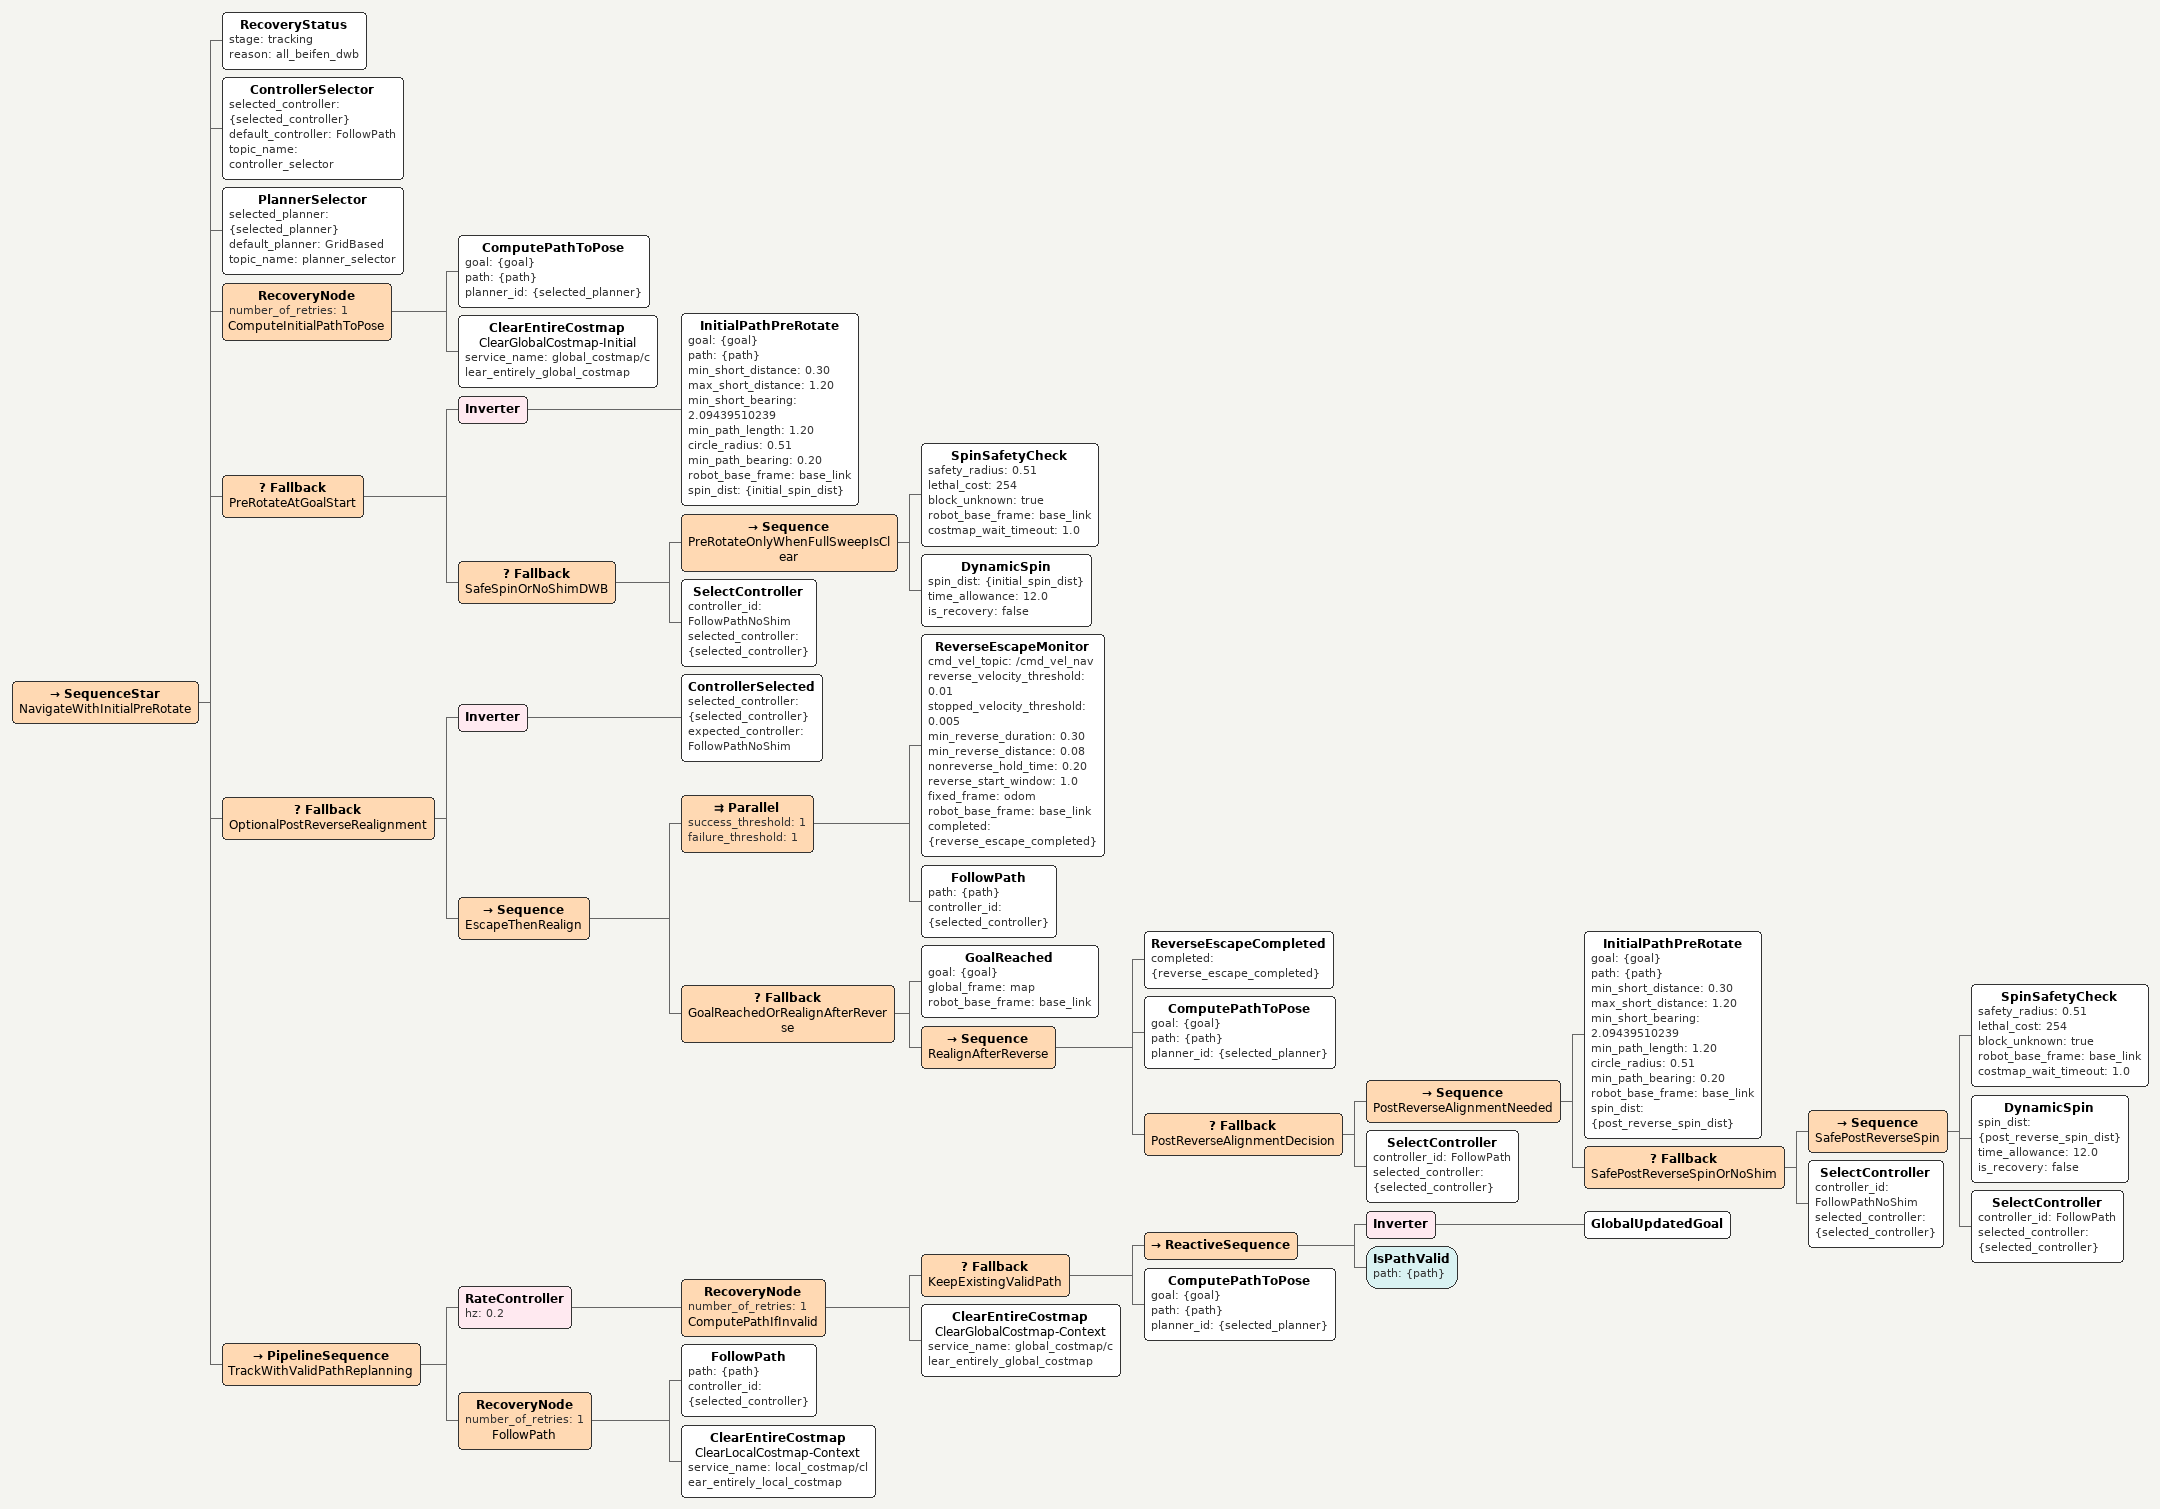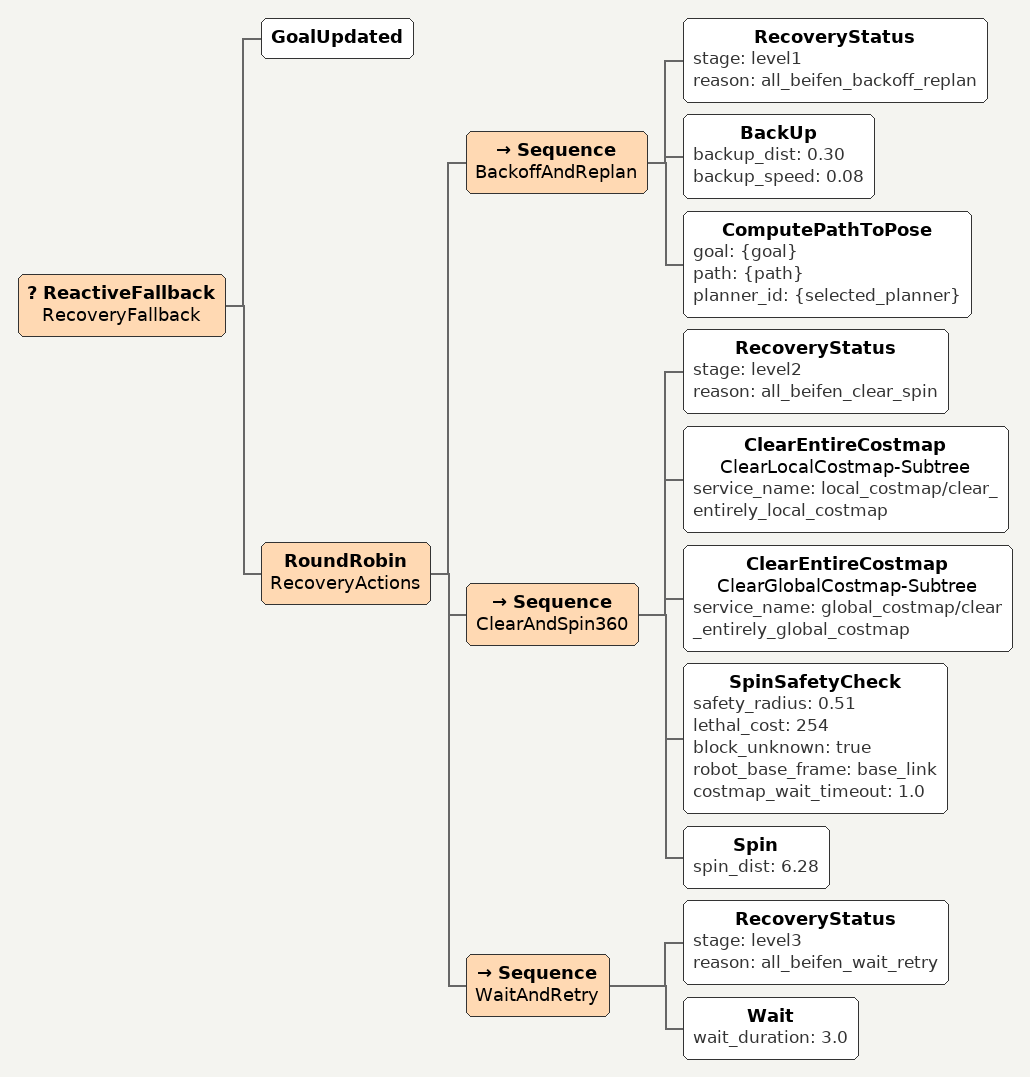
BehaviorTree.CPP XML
<SequenceStar name="NavigateWithInitialPreRotate">
  <RecoveryStatus stage="tracking" reason="all_beifen_dwb"/>
  <ControllerSelector selected_controller="{selected_controller}" default_controller="FollowPath" topic_name="controller_selector"/>
  <PlannerSelector selected_planner="{selected_planner}" default_planner="GridBased" topic_name="planner_selector"/>

  <RecoveryNode number_of_retries="1" name="ComputeInitialPathToPose">
    <ComputePathToPose goal="{goal}" path="{path}" planner_id="{selected_planner}"/>
    <ClearEntireCostmap name="ClearGlobalCostmap-Initial" service_name="global_costmap/clear_entirely_global_costmap"/>
  </RecoveryNode>

  <Fallback name="PreRotateAtGoalStart">
    <Inverter>
      <InitialPathPreRotate goal="{goal}" path="{path}" min_short_distance="0.30" max_short_distance="1.20" min_short_bearing="2.09439510239" min_path_length="1.20" circle_radius="0.51" min_path_bearing="0.20" robot_base_frame="base_link" spin_dist="{initial_spin_dist}"/>
    </Inverter>
    <Fallback name="SafeSpinOrNoShimDWB">
      <Sequence name="PreRotateOnlyWhenFullSweepIsClear">
        <SpinSafetyCheck safety_radius="0.51" lethal_cost="254" block_unknown="true" robot_base_frame="base_link" costmap_wait_timeout="1.0"/>
        <DynamicSpin spin_dist="{initial_spin_dist}" time_allowance="12.0" is_recovery="false"/>
      </Sequence>
      <SelectController controller_id="FollowPathNoShim" selected_controller="{selected_controller}"/>
    </Fallback>
  </Fallback>

  <Fallback name="OptionalPostReverseRealignment">
    <Inverter>
      <ControllerSelected selected_controller="{selected_controller}" expected_controller="FollowPathNoShim"/>
    </Inverter>
    <Sequence name="EscapeThenRealign">
      <Parallel success_threshold="1" failure_threshold="1">
        <ReverseEscapeMonitor cmd_vel_topic="/cmd_vel_nav" reverse_velocity_threshold="0.01" stopped_velocity_threshold="0.005" min_reverse_duration="0.30" min_reverse_distance="0.08" nonreverse_hold_time="0.20" reverse_start_window="1.0" fixed_frame="odom" robot_base_frame="base_link" completed="{reverse_escape_completed}"/>
        <FollowPath path="{path}" controller_id="{selected_controller}"/>
      </Parallel>
      <Fallback name="GoalReachedOrRealignAfterReverse">
        <GoalReached goal="{goal}" global_frame="map" robot_base_frame="base_link"/>
        <Sequence name="RealignAfterReverse">
          <ReverseEscapeCompleted completed="{reverse_escape_completed}"/>
          <ComputePathToPose goal="{goal}" path="{path}" planner_id="{selected_planner}"/>
          <Fallback name="PostReverseAlignmentDecision">
            <Sequence name="PostReverseAlignmentNeeded">
              <InitialPathPreRotate goal="{goal}" path="{path}" min_short_distance="0.30" max_short_distance="1.20" min_short_bearing="2.09439510239" min_path_length="1.20" circle_radius="0.51" min_path_bearing="0.20" robot_base_frame="base_link" spin_dist="{post_reverse_spin_dist}"/>
              <Fallback name="SafePostReverseSpinOrNoShim">
                <Sequence name="SafePostReverseSpin">
                  <SpinSafetyCheck safety_radius="0.51" lethal_cost="254" block_unknown="true" robot_base_frame="base_link" costmap_wait_timeout="1.0"/>
                  <DynamicSpin spin_dist="{post_reverse_spin_dist}" time_allowance="12.0" is_recovery="false"/>
                  <SelectController controller_id="FollowPath" selected_controller="{selected_controller}"/>
                </Sequence>
                <SelectController controller_id="FollowPathNoShim" selected_controller="{selected_controller}"/>
              </Fallback>
            </Sequence>
            <SelectController controller_id="FollowPath" selected_controller="{selected_controller}"/>
          </Fallback>
        </Sequence>
      </Fallback>
    </Sequence>
  </Fallback>

  <PipelineSequence name="TrackWithValidPathReplanning">
    <RateController hz="0.2">
      <RecoveryNode number_of_retries="1" name="ComputePathIfInvalid">
        <Fallback name="KeepExistingValidPath">
          <ReactiveSequence>
            <Inverter><GlobalUpdatedGoal/></Inverter>
            <IsPathValid path="{path}"/>
          </ReactiveSequence>
          <ComputePathToPose goal="{goal}" path="{path}" planner_id="{selected_planner}"/>
        </Fallback>
        <ClearEntireCostmap name="ClearGlobalCostmap-Context" service_name="global_costmap/clear_entirely_global_costmap"/>
      </RecoveryNode>
    </RateController>
    <RecoveryNode number_of_retries="1" name="FollowPath">
      <FollowPath path="{path}" controller_id="{selected_controller}"/>
      <ClearEntireCostmap name="ClearLocalCostmap-Context" service_name="local_costmap/clear_entirely_local_costmap"/>
    </RecoveryNode>
  </PipelineSequence>
</SequenceStar>

<ReactiveFallback name="RecoveryFallback">
  <GoalUpdated/>
  <RoundRobin name="RecoveryActions">
    <Sequence name="BackoffAndReplan">
      <RecoveryStatus stage="level1" reason="all_beifen_backoff_replan"/>
      <BackUp backup_dist="0.30" backup_speed="0.08"/>
      <ComputePathToPose goal="{goal}" path="{path}" planner_id="{selected_planner}"/>
    </Sequence>
    <Sequence name="ClearAndSpin360">
      <RecoveryStatus stage="level2" reason="all_beifen_clear_spin"/>
      <ClearEntireCostmap name="ClearLocalCostmap-Subtree" service_name="local_costmap/clear_entirely_local_costmap"/>
      <ClearEntireCostmap name="ClearGlobalCostmap-Subtree" service_name="global_costmap/clear_entirely_global_costmap"/>
      <SpinSafetyCheck safety_radius="0.51" lethal_cost="254" block_unknown="true" robot_base_frame="base_link" costmap_wait_timeout="1.0"/>
      <Spin spin_dist="6.28"/>
    </Sequence>
    <Sequence name="WaitAndRetry">
      <RecoveryStatus stage="level3" reason="all_beifen_wait_retry"/>
      <Wait wait_duration="3.0"/>
    </Sequence>
  </RoundRobin>
</ReactiveFallback>
